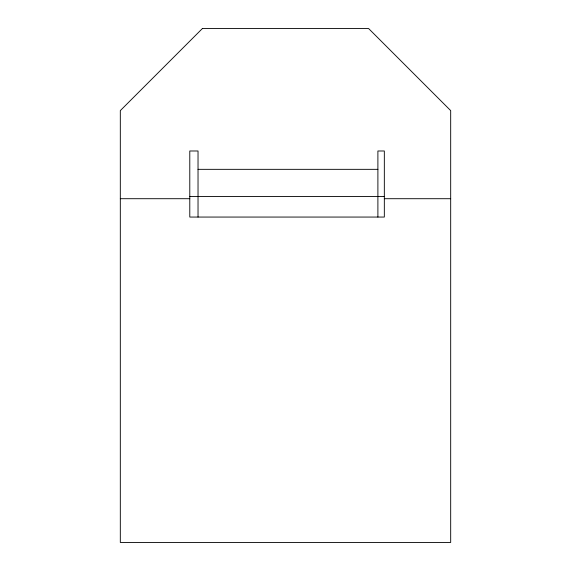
<?xml version="1.0" encoding="UTF-8"?>
<svg xmlns="http://www.w3.org/2000/svg" width="571" height="571" viewBox="0 0 571 571"><rect width="100%" height="100%" fill="white"/><g stroke="black" fill="none" stroke-linecap="round" stroke-linejoin="round"><path stroke-width="0.86" d="M198.03 169.337L377.895 169.337M189.786 196.545L384.333 196.545M120.317 198.708L189.786 198.708M384.333 198.708L450.683 198.708M377.895 217.059L377.895 150.987L384.333 150.987L384.333 217.059L189.786 217.059L189.786 150.987L198.03 150.987L198.03 217.059M202.377 28.55L120.317 110.61L120.317 542.45L450.683 542.45L450.683 110.61L368.623 28.55L202.377 28.55"/></g></svg>
